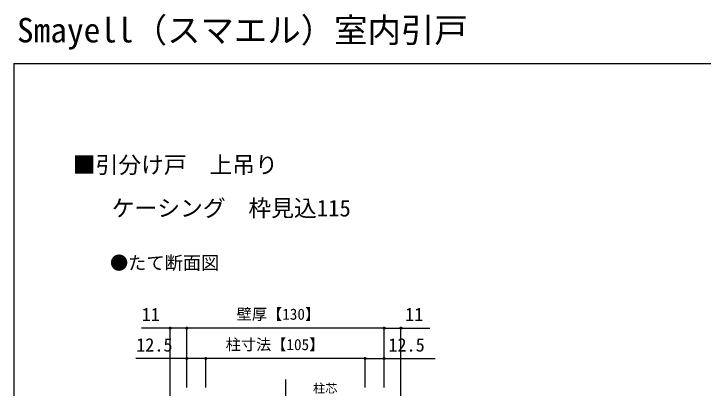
# Model space of a CAD drawing. Units: millimetres, scale not verified. Extents: x -525 to 525, y -783 to 779.
# Drawn here: x -524.9 to -70.9, y 533.1 to 779.5 of the extents above; entities that cross this region are included whole.
import ezdxf
from ezdxf.enums import TextEntityAlignment as Align

# ---------------------------------------------------------------- set-up
doc = ezdxf.new("R2010")
doc.units = ezdxf.units.MM
doc.header["$LTSCALE"] = 4
for name, color, linetype in [('0-2_USER1', 3, 'Continuous'), ('0-5_YKK_12', 2, 'Continuous'), ('0-8_YKK_D', 6, 'Continuous'), ('0-9_YKK_ZWAK', 7, 'Continuous')]:
    doc.layers.add(name, color=color, linetype=linetype)
doc.styles.add('ＭＳ ゴシック', font='')
doc.styles.get('ＭＳ ゴシック').set_extended_font_data('MS Gothic')

msp = doc.modelspace()

# ---------------------------------------------------------------- linework, layer by layer
at = {"layer": '0-5_YKK_12'}
msp.add_line((-345.9, 538.863), (-345.9, 134.131), dxfattribs=at)
at = {"layer": '0-8_YKK_D'}
for p, q in [((-421.9, 496.622), (-421.9, 573.622)), ((-410.9, 533.622), (-410.9, 573.622)), ((-410.9, 533.622), (-410.9, 573.622)), ((-280.9, 572.622), (-410.9, 572.622)), ((-280.9, 533.622), (-280.9, 573.622)), ((-280.9, 533.622), (-280.9, 573.622)), ((-269.9, 496.622), (-269.9, 573.622)), ((-410.9, 545.813), (-410.9, 553.622)), ((-398.4, 534.622), (-398.4, 553.622)), ((-398.4, 533.622), (-398.4, 553.622)), ((-293.4, 552.622), (-398.4, 552.622)), ((-293.4, 534.622), (-293.4, 553.622)), ((-293.4, 533.622), (-293.4, 553.622)), ((-280.9, 534.622), (-280.9, 553.622))]:
    msp.add_line(p, q, dxfattribs=at)
for points in [[(-410.9, 572.622), (-421.9, 572.622), (-440.791, 572.622)], [(-280.9, 572.622), (-269.9, 572.622), (-251.009, 572.622)], [(-398.4, 552.622), (-410.9, 552.622), (-444.45, 552.622)], [(-293.4, 552.622), (-280.9, 552.622), (-247.35, 552.622)]]:
    msp.add_lwpolyline(points, dxfattribs=at)
for centre in [(-421.9, 572.622), (-410.9, 572.622), (-410.9, 572.622), (-280.9, 572.622), (-280.9, 572.622), (-269.9, 572.622), (-410.9, 552.622), (-398.4, 552.622), (-398.4, 552.622), (-293.4, 552.622), (-293.4, 552.622), (-280.9, 552.622)]:
    msp.add_circle(centre, 0.637, dxfattribs=at)
at = {"layer": '0-9_YKK_ZWAK'}
for q in [(-524.9, -783.3), (525.1, 746.7)]:
    msp.add_line((-524.9, 746.7), q, dxfattribs=at)

# ---------------------------------------------------------------- texts
at = {"layer": '0-2_USER1', "style": 'ＭＳ ゴシック'}
for s, height, p in [('Smayell（スマエル）室内引戸', 16.13, (-522.775, 755.825)), ('■引分け戸\u3000上吊り', 11, (-486.053, 671.321)), ('\u3000 ケーシング\u3000枠見込115', 11, (-482.9, 642.827)), ('●たて断面図', 8.798, (-461.536, 608.554))]:
    msp.add_text(s, height=height, dxfattribs=at).set_placement(p, align=Align.BOTTOM_LEFT)
at = {"layer": '0-8_YKK_D', "style": 'ＭＳ ゴシック'}
for s, height, p in [('11', 8.798, (-440.632, 574.622)), ('壁厚【130】', 7.331, (-378.116, 575.986)), ('11', 8.798, (-267.191, 574.622)), ('12.5', 8.798, (-444.291, 554.622)), ('柱寸法【105】', 7.331, (-385.36, 555.986)), ('12.5', 8.798, (-278.191, 554.622)), ('柱芯', 5.865, (-327.806, 528.394))]:
    msp.add_text(s, height=height, dxfattribs=at).set_placement(p, align=Align.BOTTOM_LEFT)

doc.saveas('drawing.dxf')
